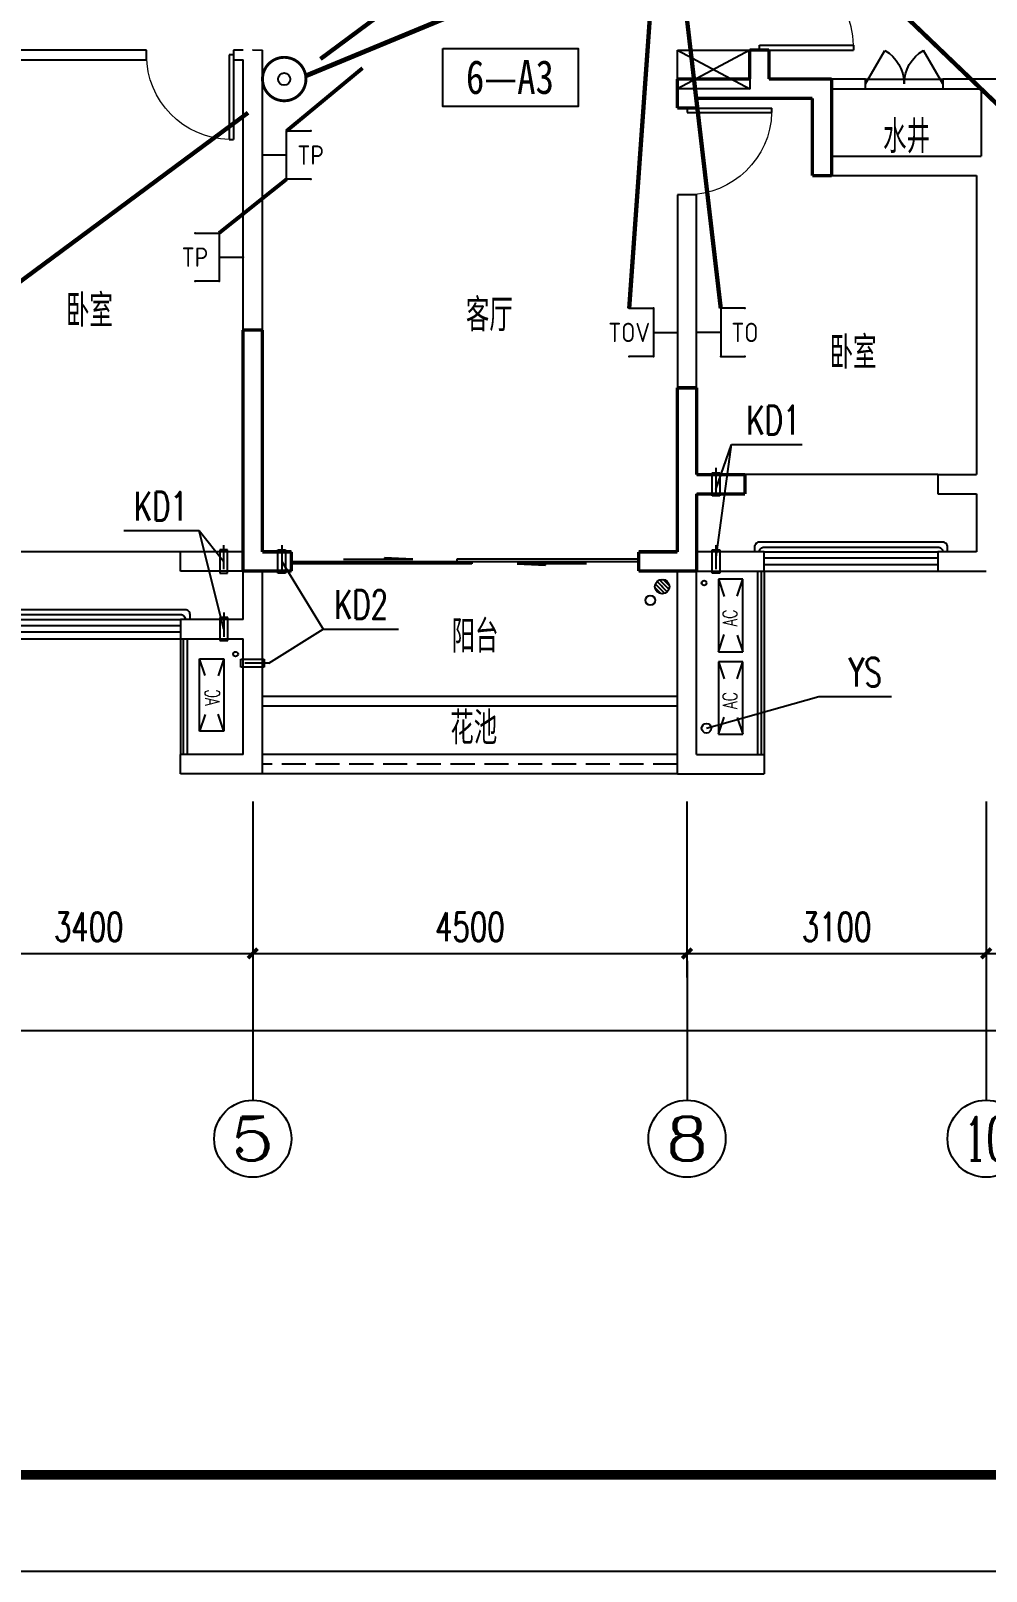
# Model space of a CAD drawing. Extents: x -993182 to -819982, y 169304 to 600104.
# Drawn here: x -890149 to -880248, y 298104 to 314068 of the extents above; entities that cross this region are included whole.
import ezdxf
from ezdxf.enums import TextEntityAlignment as Align

# ---------------------------------------------------------------- set-up
doc = ezdxf.new("R2010")
doc.units = 0
doc.header["$LTSCALE"] = 1000
doc.header["$MEASUREMENT"] = 0
doc.linetypes.add('DASH', pattern=[0.35, 0.25, -0.1])
for name, color, linetype in [('AXIS', 3, 'Continuous'), ('AXIS_TEXT', 7, 'Continuous'), ('DIM_LEAD', 3, 'Continuous'), ('EQUIP-安防', 3, 'Continuous'), ('EQUIP-通讯', 3, 'Continuous'), ('kan', 146, 'Continuous'), ('KTIAO', 124, 'Continuous'), ('PUB_TEXT', 7, 'Continuous'), ('PUB_TITLE', 146, 'Continuous'), ('VPIPE-污水', 2, 'Continuous'), ('WALL', 4, 'Continuous'), ('WINDOW', 2, 'Continuous'), ('WIRE-信号', 4, 'TG_S'), ('WIRE-综合布线', 5, 'TG_GCS'), ('WIRE-网络', 6, 'TG_TD'), ('WIRE-通讯', 4, 'TG_TP'), ('冷凝水管', 6, 'Continuous'), ('家具', 187, 'Continuous'), ('文字2', 7, 'Continuous'), ('栏杆', 169, 'Continuous'), ('空调、空调洞', 66, 'Continuous'), ('面层', 215, 'Continuous')]:
    doc.layers.add(name, color=color, linetype=linetype)
doc.layers.add('RENDERING', color=125, linetype='Continuous', lineweight=13)
doc.styles.add('-宋体', font='', dxfattribs={"width": 0.8})
doc.styles.add('_ROMANC', font='romanc__.ttf', dxfattribs={"width": 0.700005})
doc.styles.add('_TCH_AXIS', font='COMPLEX', dxfattribs={"bigfont": 'GBCBIG'})
doc.styles.add('_TCH_DIM', font='SIMPLEX', dxfattribs={"bigfont": 'GBCBIG'})
doc.styles.add('_TCH_DIM_T3', font='SIMPLEX', dxfattribs={"width": 0.705882, "bigfont": 'GBCBIG'})
doc.styles.add('_TEL_ATTDEF', font='GBENOR', dxfattribs={"width": 0.8, "height": 3, "bigfont": 'GBCBIG'})
doc.styles.add('_TEL_DIM', font='ICED', dxfattribs={"width": 0.8, "height": 3.5, "bigfont": 'BZHZ'})
doc.styles.add('COMPLEX', font='COMPLEX')
doc.styles.add('DIM_FONT', font='simplex_.ttf', dxfattribs={"width": 0.7, "bigfont": 'GBCBIG'})
doc.styles.get("Standard").update_dxf_attribs({"font": 'gbenor.shx', "bigfont": 'gbcbig.shx'})
doc.styles.add('TG_LINETYPE', font='ICED', dxfattribs={"width": 0.8, "height": 2, "bigfont": 'BZHZ'})
doc.styles.get('-宋体').set_extended_font_data('SimSun')
doc.linetypes.add('TG_GCS', pattern='A,1,-0.6,["GCS",TG_LINETYPE,S=0.1,R=0,X=-0.52,Y=-0.1],0', length=1.6)
doc.linetypes.add('TG_S', pattern='A,1,-0.3,["S",TG_LINETYPE,S=0.1,R=0,X=-0.23,Y=-0.1],0', length=1.3)
doc.linetypes.add('TG_TD', pattern='A,1,-0.45,["TD",TG_LINETYPE,S=0.1,R=0,X=-0.38,Y=-0.1],0', length=1.45)
doc.linetypes.add('TG_TD+TV', pattern='A,1,-0.9,["TD+TV",TG_LINETYPE,S=0.1,R=0,X=-0.82,Y=-0.1],0', length=1.9)
doc.linetypes.add('TG_TP', pattern='A,1,-0.45,["TP",TG_LINETYPE,S=0.1,R=0,X=-0.38,Y=-0.1],0', length=1.45)
doc.linetypes.add('TG_WS', pattern='A,1,-0.45,["WS",TG_LINETYPE,S=0.1,R=0,X=-0.38,Y=-0.1],0', length=1.45)
doc.dimstyles.new('_TCH_ARCH&&100', dxfattribs={"dimtxt": 297.5, "dimasz": 100, "dimexe": 250, "dimexo": 300, "dimgap": 126.25, "dimtad": 1, "dimdec": 0, "dimzin": 0, "dimdsep": 46, "dimtxsty": '_TCH_DIM_T3', "dimblk": 'ARCHTICK', "dimcen": 0.09, "dimclrt": 7, "dimazin": 2, "dimtfac": 1, "dimtdec": 0, "dimtix": 1, "dimtmove": 2, "dimatfit": 3, "dimfxl": 0, "dimtolj": 1, "dimtzin": 0, "dimarcsym": 0})

# ---------------------------------------------------------------- blocks, each defined once
blk = doc.blocks.new('90304092557924')
at = {"layer": 'KTIAO'}
for p, q in [((-375, 125), (-198, 66)), ((-375, 125), (-375, -125)), ((375, 125), (-375, 125)), ((375, 125), (198, 66)), ((375, -125), (375, 125)), ((-203, -68), (-375, -125)), ((-375, -125), (375, -125)), ((200, -67), (375, -125))]:
    blk.add_line(p, q, dxfattribs=at)
at = {"layer": 'KTIAO', "style": '_ROMANC', "width": 0.7}
blk.add_text('AC', height=148.6, dxfattribs=at).set_placement((-113, -66))
at = {"layer": 'KTIAO', "style": 'DIM_FONT', "oblique": 0, "width": 0.6, "flags": 9}
for tag in ['XSIZE', 'YSIZE']:
    blk.add_attdef(tag, (-375, -125), '', height=0.5, dxfattribs=at)
blk = doc.blocks.new('TRHH')
at = {"color": 6}
for centre in [(-249202, -461390), (-233616, -461390), (-252617, -471151), (-230201, -471151), (-244307, -473179), (-238511, -473179)]:
    blk.add_circle(centre, 50, dxfattribs=at)
blk = doc.blocks.new('q4')
at = {"color": 3, "const_width": 35}
for points in [[(-524560, -496495), (-524560, -496195)], [(-524560, -496195), (-524360, -496195)], [(-524360, -496495), (-524360, -496195)], [(-525310, -496495), (-524560, -496495)], [(-525310, -496795), (-525310, -496495)], [(-524360, -496495), (-523710, -496495)], [(-523710, -497495), (-523710, -496495)], [(-525110, -496795), (-525310, -496795)], [(-525110, -496695), (-524560, -496695)], [(-525110, -496795), (-525110, -496695)], [(-524560, -496695), (-523910, -496695)], [(-523910, -497495), (-523910, -496695)], [(-523710, -497495), (-523910, -497495)], [(-529810, -501595), (-529810, -499095)], [(-529810, -499095), (-529610, -499095)], [(-529610, -501395), (-529610, -499095)], [(-525310, -500595), (-525310, -499695)], [(-525310, -499695), (-525110, -499695)], [(-525110, -500595), (-525110, -499695)], [(-525310, -501395), (-525310, -500595)], [(-525110, -500595), (-524610, -500595)], [(-524610, -500595), (-524610, -500795)], [(-525110, -501595), (-525110, -500795)], [(-525110, -500795), (-524610, -500795)], [(-529610, -501395), (-529310, -501395)], [(-529310, -501395), (-529310, -501595)], [(-525710, -501395), (-525310, -501395)], [(-525710, -501595), (-525710, -501395)], [(-529810, -501595), (-529310, -501595)], [(-525710, -501595), (-525110, -501595)]]:
    blk.add_lwpolyline(points, dxfattribs=at)
blk = doc.blocks.new('A$C06D6341B')
at = {"layer": '空调、空调洞', "linetype": 'DASH'}
for p, q in [((40, 0), (40, 340)), ((80, 290), (0, 290)), ((0, 290), (0, 50)), ((80, 50), (80, 290)), ((0, 50), (80, 50))]:
    blk.add_line(p, q, dxfattribs=at)
blk = doc.blocks.new('$lvtry$00000171')
for p, q in [((-74, 11), (-11, 74)), ((-70, -27), (27, 70)), ((-53, -53), (53, 53)), ((-27, -70), (70, 27)), ((11, -74), (74, -11))]:
    blk.add_line(p, q)
blk.add_circle((0, 0), 75)
blk.add_point((0, 0))
blk = doc.blocks.new('kt')
at = {"layer": 'DIM_LEAD'}
for p, q in [((-435444, -797559), (-435281, -797092)), ((-435442, -798259), (-435281, -797092)), ((-435442, -798259), (-435281, -797092)), ((-435442, -798259), (-435281, -797092)), ((-435442, -798259), (-435281, -797092)), ((-435442, -798259), (-435281, -797092)), ((-435281, -797092), (-434552, -797092)), ((-440799, -797985), (-441580, -797985)), ((-440544, -799004), (-440799, -797985)), ((-440544, -799004), (-440799, -797985)), ((-440544, -799004), (-440799, -797985)), ((-440544, -799004), (-440799, -797985)), ((-440544, -799004), (-440799, -797985)), ((-440546, -798304), (-440799, -797985)), ((-439944, -798304), (-439515, -799004)), ((-439944, -798304), (-439515, -799004)), ((-439944, -798304), (-439515, -799004)), ((-439944, -798304), (-439515, -799004)), ((-439944, -798304), (-439515, -799004)), ((-440076, -799358), (-439515, -799004)), ((-439515, -799004), (-438735, -799004))]:
    blk.add_line(p, q, dxfattribs=at)
at = {"layer": 'VPIPE-污水'}
blk.add_circle((-436124, -798706, -76424), 50, dxfattribs=at)
at = {"layer": '冷凝水管'}
for centre in [(-435567, -798527, -76424), (-440422, -799264, -76424)]:
    blk.add_circle(centre, 25, dxfattribs=at)
at = {"layer": '家具', "rotation": 89.99999999999999}
blk.add_blockref('$lvtry$00000171', (-436001, -798565, -76424), dxfattribs=at)
at = {"layer": '空调、空调洞', "xscale": -1}
for p, rotation in [((-435484, -797334, -76424), 180), ((-439984, -798134, -76424), 180), ((-435484, -798134, -76424), 180), ((-440076, -799318, -76424), 90)]:
    blk.add_blockref('A$C06D6341B', p, dxfattribs=dict(at, rotation=rotation))
at = {"layer": '空调、空调洞', "rotation": 180}
for p in [(-440506, -798134, -76424), (-440504, -798834, -76424)]:
    blk.add_blockref('A$C06D6341B', p, dxfattribs=at)
at = {"layer": 'DIM_LEAD', "color": 7, "style": '_TCH_DIM', "width": 0.705882}
for s, p in [('KD1', (-435127, -796987)), ('KD1', (-441475, -797880)), ('KD2', (-439400, -798899))]:
    blk.add_text(s, height=297.5, dxfattribs=at).set_placement(p)
blk = doc.blocks.new('trh')
at = {"layer": 'DIM_LEAD'}
for p, q in [((-244307, -473179), (-243142, -472851)), ((-243142, -472851), (-242388, -472851))]:
    blk.add_line(p, q, dxfattribs=at)
at = {"layer": 'DIM_LEAD', "color": 7, "style": '_TCH_DIM', "width": 0.705882}
blk.add_text('YS', height=297.5, dxfattribs=at).set_placement((-242833, -472746))
blk = doc.blocks.new('$DorLib2D$00000131')
at = {"color": 0, "linetype": 'Continuous'}
for p, q in [((0.15, 0.125), (0.2319, 0.1973)), ((0.2319, 0.1973), (0.2319, 0.125)), ((-0.5, 0.125), (-0.5, 0)), ((0.0192, 0.125), (-0.5, 0.125)), ((0.0192, 0), (0.0192, 0.125)), ((0.35, 0.125), (0.15, 0.125)), ((-0.5, 0), (0.0192, 0)), ((-0.024, 0), (0.5, 0)), ((-0.024, -0.125), (-0.024, 0)), ((0.5, 0), (0.5, -0.125)), ((-0.35, -0.125), (-0.15, -0.125)), ((-0.2319, -0.1973), (-0.2319, -0.125)), ((-0.15, -0.125), (-0.2319, -0.1973)), ((0.5, -0.125), (-0.024, -0.125))]:
    blk.add_line(p, q, dxfattribs=at)
blk = doc.blocks.new('$DorLib2D$00000001')
for p, q in [((0.45, 0.975), (0.5, 0.975)), ((0.45, 0), (0.45, 0.975)), ((0.5, 0), (0.5, 0.975)), ((0.5, 0), (0.45, 0))]:
    blk.add_line(p, q)
at = {"lineweight": 13}
blk.add_arc((0.475, 0), 0.975, 91.4693, 180, dxfattribs=at)
blk = doc.blocks.new('$WINLIB2D$00000001')
at = {"color": 0}
for points in [[(-0.5, 0.5), (-0.5, -0.5)], [(-0.5, 0.5), (0.5, 0.5)], [(0.5, -0.5), (0.5, 0.5)], [(0.5, 0.1667), (-0.5, 0.1667)], [(0.5, -0.1667), (-0.5, -0.1667)], [(-0.5, -0.5), (0.5, -0.5)]]:
    blk.add_lwpolyline(points, dxfattribs=at)
blk = doc.blocks.new('$DorLib2D$00000231')
at = {"color": 0}
for p, q in [((-0.5, 0), (-0.25, 0.433)), ((0.5, 0), (0.25, 0.433))]:
    blk.add_line(p, q, dxfattribs=at)
for centre, start, end in [((-0.5, 0), 0, 60), ((0.5, 0), 120, 180)]:
    blk.add_arc(centre, 0.5, start, end, dxfattribs=at)
blk = doc.blocks.new('_AXISO')
blk.add_circle((0, 0), 0.5)
at = {"layer": 'AXIS_TEXT', "style": 'COMPLEX', "width": 1.041667}
blk.add_attdef('A', text='', height=0.56, dxfattribs=at).set_placement((-0.25, -0.28), (0.25, -0.28), align=Align.FIT)
blk = doc.blocks.new('_ArchTick')
at = {"color": 0, "linetype": 'ByBlock', "const_width": 0.4}
blk.add_lwpolyline([(-0.5, -0.5), (0.5, 0.5)], dxfattribs=at)
blk = doc.blocks.new('*D452')
at = {"layer": 'AXIS', "color": 0, "lineweight": -2}
for p, q in [((-254209, -438237), (-254209, -440863)), ((-198509, -438237), (-198509, -440863)), ((-254209, -440613), (-198509, -440613))]:
    blk.add_line(p, q, dxfattribs=at)
at = {"layer": 'Defpoints', "color": 0}
for p in [(-254209, -437937), (-198509, -437937), (-198509, -440613)]:
    blk.add_point(p, dxfattribs=at)
at = {"layer": 'AXIS', "color": 0, "lineweight": -2, "xscale": 100, "yscale": 100, "zscale": 100, "rotation": 180}
blk.add_blockref('_ArchTick', (-254209, -440613), dxfattribs=at)
at = {"layer": 'AXIS', "color": 0, "lineweight": -2, "xscale": 100, "yscale": 100, "zscale": 100}
blk.add_blockref('_ArchTick', (-198509, -440613), dxfattribs=at)
at = {"layer": 'AXIS', "color": 7, "insert": (-226359, -440338), "char_height": 297.5, "attachment_point": 5, "style": '_TCH_DIM_T3'}
blk.add_mtext('\\A1;55700', dxfattribs=at)
blk = doc.blocks.new('*D455')
at = {"layer": 'AXIS', "color": 0, "lineweight": -2}
for p, q in [((-252409, -438237), (-252409, -440063)), ((-249009, -438237), (-249009, -440063)), ((-252409, -439813), (-249009, -439813))]:
    blk.add_line(p, q, dxfattribs=at)
at = {"layer": 'Defpoints', "color": 0}
for p in [(-252409, -437937), (-249009, -437937), (-249009, -439813)]:
    blk.add_point(p, dxfattribs=at)
at = {"layer": 'AXIS', "color": 0, "lineweight": -2, "xscale": 100, "yscale": 100, "zscale": 100, "rotation": 180}
blk.add_blockref('_ArchTick', (-252409, -439813), dxfattribs=at)
at = {"layer": 'AXIS', "color": 0, "lineweight": -2, "xscale": 100, "yscale": 100, "zscale": 100}
blk.add_blockref('_ArchTick', (-249009, -439813), dxfattribs=at)
at = {"layer": 'AXIS', "color": 7, "insert": (-250709, -439538), "char_height": 297.5, "attachment_point": 5, "style": '_TCH_DIM_T3'}
blk.add_mtext('\\A1;3400', dxfattribs=at)
blk = doc.blocks.new('*D456')
at = {"layer": 'AXIS', "color": 0, "lineweight": -2}
for p, q in [((-249009, -438237), (-249009, -440063)), ((-244509, -438237), (-244509, -440063)), ((-249009, -439813), (-244509, -439813))]:
    blk.add_line(p, q, dxfattribs=at)
at = {"layer": 'Defpoints', "color": 0}
for p in [(-249009, -437937), (-244509, -437937), (-244509, -439813)]:
    blk.add_point(p, dxfattribs=at)
at = {"layer": 'AXIS', "color": 0, "lineweight": -2, "xscale": 100, "yscale": 100, "zscale": 100, "rotation": 180}
blk.add_blockref('_ArchTick', (-249009, -439813), dxfattribs=at)
at = {"layer": 'AXIS', "color": 0, "lineweight": -2, "xscale": 100, "yscale": 100, "zscale": 100}
blk.add_blockref('_ArchTick', (-244509, -439813), dxfattribs=at)
at = {"layer": 'AXIS', "color": 7, "insert": (-246759, -439538), "char_height": 297.5, "attachment_point": 5, "style": '_TCH_DIM_T3'}
blk.add_mtext('\\A1;4500', dxfattribs=at)
blk = doc.blocks.new('*D457')
at = {"layer": 'AXIS', "color": 0, "lineweight": -2}
for p, q in [((-244509, -438237), (-244509, -440063)), ((-241409, -438237), (-241409, -440063)), ((-244509, -439813), (-241409, -439813))]:
    blk.add_line(p, q, dxfattribs=at)
at = {"layer": 'Defpoints', "color": 0}
for p in [(-244509, -437937), (-241409, -437937), (-241409, -439813)]:
    blk.add_point(p, dxfattribs=at)
at = {"layer": 'AXIS', "color": 0, "lineweight": -2, "xscale": 100, "yscale": 100, "zscale": 100, "rotation": 180}
blk.add_blockref('_ArchTick', (-244509, -439813), dxfattribs=at)
at = {"layer": 'AXIS', "color": 0, "lineweight": -2, "xscale": 100, "yscale": 100, "zscale": 100}
blk.add_blockref('_ArchTick', (-241409, -439813), dxfattribs=at)
at = {"layer": 'AXIS', "color": 7, "insert": (-242959, -439538), "char_height": 297.5, "attachment_point": 5, "style": '_TCH_DIM_T3'}
blk.add_mtext('\\A1;3100', dxfattribs=at)
blk = doc.blocks.new('*D458')
at = {"layer": 'AXIS', "color": 0, "lineweight": -2}
for p, q in [((-241409, -438237), (-241409, -440063)), ((-238309, -438237), (-238309, -440063)), ((-241409, -439813), (-238309, -439813))]:
    blk.add_line(p, q, dxfattribs=at)
at = {"layer": 'Defpoints', "color": 0}
for p in [(-241409, -437937), (-238309, -437937), (-238309, -439813)]:
    blk.add_point(p, dxfattribs=at)
at = {"layer": 'AXIS', "color": 0, "lineweight": -2, "xscale": 100, "yscale": 100, "zscale": 100, "rotation": 180}
blk.add_blockref('_ArchTick', (-241409, -439813), dxfattribs=at)
at = {"layer": 'AXIS', "color": 0, "lineweight": -2, "xscale": 100, "yscale": 100, "zscale": 100}
blk.add_blockref('_ArchTick', (-238309, -439813), dxfattribs=at)
at = {"layer": 'AXIS', "color": 7, "insert": (-239859, -439538), "char_height": 297.5, "attachment_point": 5, "style": '_TCH_DIM_T3'}
blk.add_mtext('\\A1;3100', dxfattribs=at)
blk = doc.blocks.new('$equip$00001847')
for p, q in [((-0.5, 0.499), (-0.5, 0.999)), ((0.5, 0.999), (0.5, 0.499)), ((0.5, 0.499), (-0.5, 0.499)), ((0, 0.5), (0, 0))]:
    blk.add_line(p, q)
for p in [(-0.5, 0.999), (0.5, 0.999), (-0.5, 0.499), (0.5, 0.499), (0, 0)]:
    blk.add_point(p)
at = {"color": 7, "style": '_TEL_DIM'}
blk.add_attdef('$TEXT$', text='', height=0.4, dxfattribs=at).set_placement((0, 0.999), align=Align.MIDDLE_CENTER)
at = {"color": 7, "style": '_TEL_DIM', "flags": 1}
blk.add_attdef('A', text='', height=0.00002, dxfattribs=at).set_placement((0, 0), align=Align.MIDDLE_CENTER)
blk = doc.blocks.new('$equip$00002479')
at = {"const_width": 0.04}
blk.add_lwpolyline([(-0.3, 0, 1), (0.3, 0, 1), (-0.3, 0, 0.942883)], format="xyb", dxfattribs=at)
for radius in [0.3, 0.0841]:
    blk.add_circle((0, 0), radius)
for p in [(0, 0.3), (-0.3, 0), (0.3, 0), (0, -0.3)]:
    blk.add_point(p)
at = {"color": 7, "style": '_TEL_DIM', "flags": 1}
blk.add_attdef('A', text='', height=0.00002, dxfattribs=at).set_placement((0, 0), align=Align.MIDDLE_CENTER)
blk = doc.blocks.new('5#、7#楼参照')
at = {"layer": 'AXIS'}
for p, q in [((-249008.8, -439891.3), (-249008.8, -441333.5)), ((-244508.8, -439891.3), (-244508.8, -441333.5)), ((-241408.8, -439891.3), (-241408.8, -441333.5))]:
    blk.add_line(p, q, dxfattribs=at)
at = {"layer": 'kan'}
for p, q in [((-243708.8, -435850.9), (-243708.8, -437750.9)), ((-249758.8, -436550.9), (-249758.8, -437750.9))]:
    blk.add_line(p, q, dxfattribs=at)
at = {"layer": 'kan', "color": 124, "elevation": 0}
for points in [[(-244608.8, -437150.9), (-248908.8, -437150.9), (-248908.8, -437150.9)], [(-244608.8, -437250.9), (-248908.8, -437250.9)]]:
    blk.add_lwpolyline(points, dxfattribs=at)
at = {"layer": 'kan'}
for points in [[(-244608.8, -437750.9), (-248908.8, -437750.9)], [(-244608.8, -437950.9), (-248908.8, -437950.9)]]:
    blk.add_lwpolyline(points, dxfattribs=at)
at = {"layer": 'kan', "linetype": 'DASH'}
blk.add_lwpolyline([(-244608.8, -437850.9), (-248908.8, -437850.9)], dxfattribs=at)
at = {"layer": 'PUB_TITLE'}
blk.add_lwpolyline([(-265242.7, -446215.5), (-181142.7, -446215.5), (-181142.7, -386815.5), (-265242.7, -386815.5)], close=True, dxfattribs=at)
at = {"layer": 'PUB_TITLE', "const_width": 100}
blk.add_lwpolyline([(-262742.7, -445215.5), (-182142.7, -445215.5), (-182142.7, -387815.5), (-262742.7, -387815.5)], close=True, dxfattribs=at)
at = {"layer": 'WALL'}
for p, q in [((-250108.8, -430450.9), (-252308.8, -430450.9)), ((-252308.8, -430550.9), (-250108.8, -430550.9)), ((-250108.8, -430550.9), (-250108.8, -430450.9)), ((-249108.8, -430450.9), (-249208.8, -430450.9)), ((-249208.8, -430450.9), (-249208.8, -430550.9)), ((-249208.8, -430550.9), (-249108.8, -430550.9)), ((-249108.8, -435650.9), (-249108.8, -430550.9)), ((-249010.4, -430449.3), (-249008.8, -430449.3)), ((-249008.8, -430449.3), (-248908.8, -430450.9)), ((-248908.8, -430550.9), (-248908.8, -430450.9)), ((-248908.8, -435650.9), (-248908.8, -430550.9)), ((-243658.8, -430450.9), (-243858.8, -430450.9)), ((-243858.8, -430450.9), (-243858.8, -430750.9)), ((-243658.8, -430750.9), (-243658.8, -430450.9)), ((-244608.8, -430750.9), (-244608.8, -431050.9)), ((-244608.8, -430750.9), (-243858.8, -430750.9)), ((-243658.8, -430750.9), (-243108.8, -430750.9)), ((-243108.8, -430750.9), (-243008.8, -430750.9)), ((-242658.8, -430750.9), (-243008.8, -430750.9)), ((-243008.8, -430850.9), (-242658.8, -430850.9)), ((-243008.8, -430950.9), (-243008.8, -430850.9)), ((-242658.8, -430850.9), (-242658.8, -430750.9)), ((-241408.8, -430750.9), (-241858.8, -430750.9)), ((-241858.8, -430750.9), (-241858.8, -430850.9)), ((-241858.8, -430850.9), (-241458.8, -430850.9)), ((-241458.8, -430850.9), (-241458.8, -431550.9)), ((-240958.8, -430750.9), (-241408.8, -430750.9)), ((-244408.8, -431050.9), (-244408.8, -430950.9)), ((-244408.8, -430950.9), (-243758.8, -430950.9)), ((-243758.8, -430950.9), (-243208.8, -430950.9)), ((-243208.8, -430950.9), (-243208.8, -431750.9)), ((-243008.8, -430950.9), (-243008.8, -431550.9)), ((-243008.8, -430950.9), (-243008.8, -430950.9)), ((-244608.8, -431050.9), (-244408.8, -431050.9)), ((-243008.8, -431550.9), (-241458.8, -431550.9)), ((-243208.8, -431750.9), (-241508.8, -431750.9)), ((-241508.8, -431750.9), (-241508.8, -434850.9)), ((-244408.8, -431950.9), (-244608.8, -431950.9)), ((-244608.8, -431950.9), (-244608.8, -434950.9)), ((-244408.8, -434850.9), (-244408.8, -431950.9)), ((-244408.8, -434850.9), (-243908.8, -434850.9)), ((-243908.8, -434850.9), (-243908.8, -435050.9)), ((-241908.8, -434850.9), (-241508.8, -434850.9)), ((-241908.8, -434850.9), (-241908.8, -435050.9)), ((-244608.8, -435650.9), (-244608.8, -434950.9)), ((-244408.8, -435050.9), (-243908.8, -435050.9)), ((-244408.8, -435650.9), (-244408.8, -435050.9)), ((-241908.8, -435050.9), (-241508.8, -435050.9)), ((-241508.8, -435050.9), (-241508.8, -435650.9)), ((-249108.8, -435650.9), (-249758.8, -435650.9)), ((-249758.8, -435850.9), (-249758.8, -435650.9)), ((-248608.8, -435650.9), (-248908.8, -435650.9)), ((-248608.8, -435850.9), (-248608.8, -435650.9)), ((-244608.8, -435650.9), (-245008.8, -435650.9)), ((-245008.8, -435650.9), (-245008.8, -435850.9)), ((-243708.8, -435650.9), (-244408.8, -435650.9)), ((-243708.8, -435850.9), (-243708.8, -435650.9)), ((-241508.8, -435650.9), (-241908.8, -435650.9)), ((-241908.8, -435650.9), (-241908.8, -435850.9)), ((-249108.8, -435850.9), (-249758.8, -435850.9)), ((-249108.8, -436350.9), (-249108.8, -435850.9)), ((-248908.8, -435850.9), (-248608.8, -435850.9)), ((-248908.8, -436450.9), (-248908.8, -435850.9)), ((-245008.8, -435850.9), (-244608.8, -435850.9)), ((-244608.8, -437950.9), (-244608.8, -435850.9)), ((-244408.8, -435850.9), (-243708.8, -435850.9)), ((-244408.8, -437750.9), (-244408.8, -435850.9)), ((-241908.8, -435850.9), (-241408.8, -435850.9)), ((-249108.8, -436350.9), (-249758.8, -436350.9)), ((-249758.8, -436350.9), (-249758.8, -436550.9)), ((-248908.8, -437950.9), (-248908.8, -436450.9)), ((-249758.8, -436550.9), (-249108.8, -436550.9)), ((-249108.8, -437750.9), (-249108.8, -436550.9)), ((-249108.8, -437750.9), (-249758.8, -437750.9)), ((-249758.8, -437950.9), (-249758.8, -437750.9)), ((-244408.8, -437750.9), (-243708.8, -437750.9)), ((-243708.8, -437750.9), (-243708.8, -437950.9)), ((-248908.8, -437950.9), (-249758.8, -437950.9)), ((-244608.8, -437950.9), (-243708.8, -437950.9))]:
    blk.add_line(p, q, dxfattribs=at)
at = {"layer": 'WINDOW'}
for p, q in [((-242658.8, -430750.9, 0), (-241858.8, -430750.9, 0)), ((-242658.8, -430850.9, 0), (-241858.8, -430850.9, 0)), ((-241908.8, -434850.9), (-243908.8, -434850.9)), ((-249758.8, -435650.9), (-251858.8, -435650.9))]:
    blk.add_line(p, q, dxfattribs=at)
at = {"layer": '家具'}
blk.add_lwpolyline([(-244608.8, -430450.9), (-243858.8, -430450.9), (-243858.8, -430850.9), (-244608.8, -430850.9)], close=True, dxfattribs=at)
for points in [[(-243858.8, -430450.9), (-244608.8, -430850.9)], [(-244608.8, -430450.9), (-243858.8, -430850.9)]]:
    blk.add_lwpolyline(points, dxfattribs=at)
at = {"layer": '栏杆'}
for p, q in [((-243778.8, -435850.9), (-243778.8, -437750.9)), ((-243738.8, -435850.9), (-243738.8, -437750.9)), ((-249728.8, -436550.9), (-249728.8, -437750.9)), ((-249688.8, -436550.9), (-249688.8, -437750.9))]:
    blk.add_line(p, q, dxfattribs=at)
for points in [[(-241808.8, -435650.9), (-241808.8, -435600.9, 0.4142136), (-241858.8, -435550.9), (-243758.8, -435550.9, 0.4142136), (-243808.8, -435600.9), (-243808.8, -435650.9)], [(-243758.8, -435650.9), (-243758.8, -435650.9, -0.4142136), (-243708.8, -435600.9), (-241908.8, -435600.9, -0.4142136), (-241858.8, -435650.9), (-241858.8, -435650.9)], [(-249658.8, -436350.9), (-249658.8, -436300.9, 0.4142136), (-249708.8, -436250.9), (-251908.8, -436250.9, 0.4142136), (-251958.8, -436300.9), (-251958.8, -436350.9)], [(-251908.8, -436350.9), (-251908.8, -436350.9, -0.4142136), (-251858.8, -436300.9), (-249758.8, -436300.9, -0.4142136), (-249708.8, -436350.9), (-249708.8, -436350.9)]]:
    blk.add_lwpolyline(points, format="xyb", dxfattribs=at)
at = {"color": 6}
blk.add_blockref('TRHH', (0, 35700), dxfattribs=at)
at = {"layer": 'AXIS'}
ref = blk.add_blockref('_AXISO', (-249008.8, -441733.5), dxfattribs=dict(at, xscale=800, yscale=800, zscale=800))
ref.add_attrib('A', '5', dxfattribs={"layer": 'AXIS_TEXT', "height": 452.5, "style": '_TCH_AXIS', "width": 1.5}).set_placement((-249235.1, -441959.8), (-248782.5, -441959.8), align=Align.FIT)
ref = blk.add_blockref('_AXISO', (-244508.8, -441733.5), dxfattribs=dict(at, xscale=800, yscale=800, zscale=800))
ref.add_attrib('A', '8', dxfattribs={"layer": 'AXIS_TEXT', "height": 452.5, "style": '_TCH_AXIS', "width": 1.5}).set_placement((-244735.1, -441959.8), (-244282.5, -441959.8), align=Align.FIT)
ref = blk.add_blockref('_AXISO', (-241408.8, -441733.5), dxfattribs=dict(at, xscale=800, yscale=800, zscale=800))
ref.add_attrib('A', '10', dxfattribs={"layer": 'AXIS_TEXT', "height": 452.55, "style": '_TCH_AXIS', "width": 0.724138}).set_placement((-241635.1, -441959.8), (-241182.5, -441959.8), align=Align.FIT)
at = {"layer": 'RENDERING', "rotation": 90}
for p in [(-244056.6, -436310.5), (-244056.6, -437166.4)]:
    blk.add_blockref('90304092557924', p, dxfattribs=at)
at = {"layer": 'RENDERING', "xscale": -1, "rotation": 270}
blk.add_blockref('90304092557924', (-249434.9, -437133.9), dxfattribs=at)
at = {"layer": 'WINDOW'}
for name, p, xscale, yscale, zscale, rotation in [('$DorLib2D$00000001', (-243758.8, -429950.9), 1000, 1000, 1000, 270), ('$DorLib2D$00000001', (-249658.8, -430500.9), 900, -900, 900, 359.9999999989485), ('$DorLib2D$00000231', (-242258.8, -430800.9), -800, 800, -800, 359.9999999999875), ('$DorLib2D$00000001', (-244508.8, -431500.9), 900, -900, 900, 90.00000000003537), ('$WINLIB2D$00000001', (-242808.8, -435750.9), -1800, 200, -1800, 180), ('$WINLIB2D$00000001', (-250808.8, -436450.9), 2100, -200, 2100, 359.9999999999843)]:
    blk.add_blockref(name, p, dxfattribs=dict(at, xscale=xscale, yscale=yscale, zscale=zscale, rotation=rotation))
at = {"layer": 'WINDOW', "xscale": 3600, "yscale": -200, "zscale": 3600}
blk.add_blockref('$DorLib2D$00000131', (-246808.8, -435750.9), dxfattribs=at)
at = {"layer": '面层'}
for name, p in [('kt', (191234.9, 362553.2)), ('trh', (0, 35700)), ('q4', (280700.7, 65744.1))]:
    blk.add_blockref(name, p, dxfattribs=at)
at = {"layer": 'AXIS'}
for p1, p2, distance, picture, middle in [((-254208.8, -437936.5), (-198508.8, -437936.5), -2677, '*D452', (-226358.8, -440338.5)), ((-252408.8, -437936.5), (-249008.8, -437936.5), -1877, '*D455', (-250708.8, -439538.5)), ((-249008.8, -437936.5), (-244508.8, -437936.5), -1877, '*D456', (-246758.8, -439538.5)), ((-244508.8, -437936.5), (-241408.8, -437936.5), -1877, '*D457', (-242958.8, -439538.5)), ((-241408.8, -437936.5), (-238308.8, -437936.5), -1877, '*D458', (-239858.8, -439538.5))]:
    dim = blk.add_aligned_dim(p1=p1, p2=p2, distance=distance, dimstyle='_TCH_ARCH&&100', dxfattribs=at)
    dim.commit()
    dim.dimension.update_dxf_attribs({"geometry": picture, "text_midpoint": middle})

msp = doc.modelspace()

# ---------------------------------------------------------------- linework, layer by layer
at = {"layer": 'WIRE-信号', "linetype": 'TG_WS', "const_width": 50, "elevation": 0}
msp.add_lwpolyline([(-887300, 313601), (-883113, 315333)], dxfattribs=at)
at = {"layer": 'WIRE-综合布线', "linetype": 'TG_GCS', "const_width": 45, "elevation": 0}
msp.add_lwpolyline([(-882698, 315764), (-879977, 313156)], dxfattribs=at)
at = {"layer": 'WIRE-网络', "linetype": 'TG_TD+TV', "const_width": 45, "elevation": 0}
for points in [[(-887148, 313776), (-883780, 316274)], [(-883948, 311192), (-883682, 314935)], [(-890649, 311180), (-887898, 313219)]]:
    msp.add_lwpolyline(points, dxfattribs=at)
at = {"layer": 'WIRE-网络', "linetype": 'TG_TD', "const_width": 45, "elevation": 0}
msp.add_lwpolyline([(-883448, 315032), (-882999, 311192)], dxfattribs=at)
at = {"layer": 'WIRE-通讯', "color": 4, "linetype": 'TG_TP', "const_width": 40, "elevation": 0}
for points in [[(-887499, 313030), (-886711, 313682)], [(-888198, 311972), (-887499, 312530)]]:
    msp.add_lwpolyline(points, dxfattribs=at)
at = {"layer": '文字2', "color": 5}
msp.add_lwpolyline([(-885878, 313884), (-884478, 313884), (-884478, 313284), (-885878, 313284)], close=True, dxfattribs=at)

# ---------------------------------------------------------------- block references
at = {"layer": 'EQUIP-安防', "xscale": 750.7507507507505, "yscale": 750.7507507507505, "zscale": 750.7507507507505}
msp.add_blockref('$equip$00002479', (-887523, 313568, 0), dxfattribs=at)
at = {"layer": 'EQUIP-通讯'}
ref = msp.add_blockref('$equip$00001847', (-887748, 312780, 0), dxfattribs=dict(at, xscale=500, yscale=500, zscale=500, rotation=270.0000000000002))
ref.add_attrib('$TEXT$', 'TP', dxfattribs={"layer": '0', "color": 7, "height": 200, "style": '_TEL_ATTDEF'}).set_placement((-887249, 312780, 0), align=Align.MIDDLE_CENTER)
ref = msp.add_blockref('$equip$00001847', (-887948, 311722, 0), dxfattribs=dict(at, xscale=500, yscale=500, zscale=500, rotation=90))
ref.add_attrib('$TEXT$', 'TP', dxfattribs={"layer": '0', "color": 7, "height": 200, "style": '_TEL_ATTDEF'}).set_placement((-888448, 311722, 0), align=Align.MIDDLE_CENTER)
ref = msp.add_blockref('$equip$00001847', (-883448, 310942, 0), dxfattribs=dict(at, xscale=500, yscale=500, zscale=500, rotation=90.00000000000017))
ref.add_attrib('$TEXT$', 'TOV', dxfattribs={"layer": '0', "color": 7, "height": 200, "style": '_TEL_ATTDEF'}).set_placement((-883948, 310942, 0), align=Align.MIDDLE_CENTER)
ref = msp.add_blockref('$equip$00001847', (-883248, 310942, 0), dxfattribs=dict(at, xscale=-500, yscale=500, zscale=500, rotation=269.999999999998))
ref.add_attrib('$TEXT$', 'TO', dxfattribs={"layer": '0', "color": 7, "height": 200, "rotation": 360, "style": '_TEL_ATTDEF'}).set_placement((-882749, 310942, 0), align=Align.MIDDLE_CENTER)
at = {"layer": '面层'}
msp.add_blockref('5#、7#楼参照', (-638840, 744319), dxfattribs=at)

# ---------------------------------------------------------------- texts
at = {"layer": 'PUB_TEXT'}
for s, p in [('水井', (-881317, 312802, 76424)), ('卧室', (-889785, 310999, 0)), ('客厅', (-885640, 310954, 0)), ('卧室', (-881871, 310564, 0)), ('阳台', (-885789, 307624, 0)), ('花池', (-885802, 306673, 0))]:
    msp.add_text(s, height=337.6, dxfattribs=at).set_placement(p)
at = {"layer": '文字2', "color": 63, "style": '-宋体', "width": 0.8}
msp.add_text('6—A3', height=350, dxfattribs=at).set_placement((-885184, 313589), align=Align.MIDDLE_CENTER)

doc.saveas('drawing.dxf')
